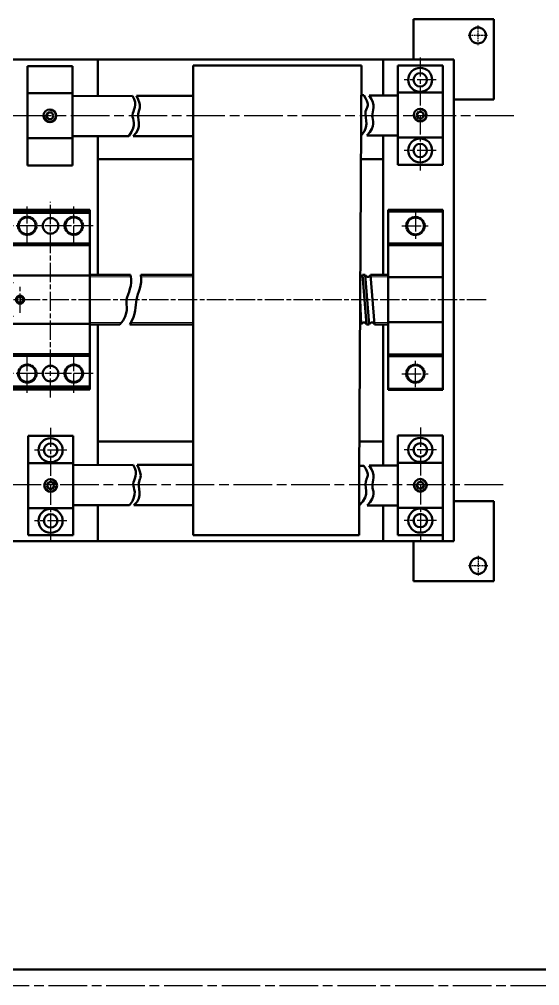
# Model space of a CAD drawing. Header units: millimetres. Extents: x 98 to 4367, y -12 to 2058.
# Drawn here: x 431.4 to 593.6, y 783.7 to 1084.7 of the extents above; entities that cross this region are included whole.
import ezdxf

# ---------------------------------------------------------------- set-up
doc = ezdxf.new("R2010")
doc.units = ezdxf.units.MM
for name, pattern in [('AM_ISO08W050', [18, 12, -1.5, 3, -1.5]), ('AUSGEZOGEN', [0]), ('GESTRICHELT', [0.75, 0.5, -0.25])]:
    doc.linetypes.add(name, pattern=pattern)
doc.layers.get('0').update_dxf_attribs({"lineweight": 50})
for name, color, linetype, lineweight in [('L2STAR', 7, 'AUSGEZOGEN', 20), ('L5STAR', 7, 'AUSGEZOGEN', 50), ('M2STAR', 7, 'AM_ISO08W050', 30), ('U2STAR', 7, 'GESTRICHELT', 30)]:
    doc.layers.add(name, color=color, linetype=linetype, lineweight=lineweight)
doc.layers.add('niewidoczna', color=7, linetype='AM_ISO08W050', lineweight=30, plot=False)

# ---------------------------------------------------------------- blocks, each defined once
blk = doc.blocks.new('R105802500_5')
at = {"layer": 'L2STAR'}
blk.add_arc((0, 0), 3.4, 270, 180, dxfattribs=at)
at = {"layer": 'L5STAR'}
for p, q in [((-31, 14), (31, 14)), ((-31, 14), (-31, -14)), ((-14, 14), (-14, -14)), ((14, 14), (14, -14)), ((31, 14), (31, -14)), ((-2, 1.15), (0, 2.31)), ((-2, 1.15), (-2, -1.15)), ((2, 1.15), (0, 2.31)), ((2, 1.15), (2, -1.15)), ((-2, -1.15), (0, -2.31)), ((2, -1.15), (0, -2.31)), ((-31, -14), (31, -14))]:
    blk.add_line(p, q, dxfattribs=at)
for centre, radius in [((-22, 0), 7.5), ((22, 0), 7.5), ((-22, 0), 4.2), ((0, 0), 4), ((22, 0), 4.2)]:
    blk.add_circle(centre, radius, dxfattribs=at)
at = {"layer": 'M2STAR'}
for p, q in [((-22, 10), (-22, -10)), ((22, 10), (22, -10)), ((-36, 0), (36, 0))]:
    blk.add_line(p, q, dxfattribs=at)
blk = doc.blocks.new('R105802500_5B3GMK25')
at = {"layer": 'L2STAR'}
blk.add_arc((0, 0), 3.4, 270, 180, dxfattribs=at)
at = {"layer": 'L5STAR'}
for p, q in [((-31, 14), (31, 14)), ((-31, 14), (-31, -14)), ((-14, 14), (-14, 2.87)), ((14, 14), (14, -14)), ((31, 14), (31, -14)), ((-2, 1.15), (0, 2.31)), ((-2, 1.15), (-2, -1.15)), ((2, 1.15), (0, 2.31)), ((2, 1.15), (2, -1.15)), ((-14, -2.87), (-14, -14)), ((-2, -1.15), (0, -2.31)), ((2, -1.15), (0, -2.31)), ((-31, -14), (31, -14))]:
    blk.add_line(p, q, dxfattribs=at)
blk.add_circle((0, 0), 4, dxfattribs=at)
blk = doc.blocks.new('R159112030_5')
at = {"layer": 'L5STAR'}
for p, q in [((-19, 31), (-18, 32)), ((-9.43, 31), (-19, 31)), ((-19, 27), (-19, 31)), ((-18, 32), (-9.43, 32)), ((9.57, 32), (18, 32)), ((19, 31), (9.57, 31)), ((18, 32), (19, 31)), ((19, 31), (19, 27)), ((-56, 24.5), (56, 24.5)), ((-56, -24.5), (-56, 24.5)), ((-55, -24.5), (-55, 24.5)), ((-54, -24.5), (-54, 24.5)), ((-35, -24.5), (-35, 24.5)), ((-34, -24.5), (-34, 24.5)), ((-19, 27), (-9.43, 27)), ((-12.93, 26.36), (-19, 27)), ((-15, -24.5), (-15, 24.5)), ((-12.93, 24.5), (-12.93, 27)), ((-12.54, 27.06), (-12.54, 24.53)), ((19, 27), (9.57, 27)), ((12.53, 27.03), (12.53, 24.56)), ((12.93, 27), (12.93, 24.5)), ((19, 27), (12.93, 26.36)), ((12.93, 26.36), (12.93, 24.5)), ((15, -24.5), (15, 24.5)), ((34, -24.5), (34, 24.5)), ((35, -24.5), (35, 24.5)), ((54, -24.5), (54, 24.5)), ((55, -24.5), (55, 24.5)), ((56, -24.5), (56, 24.5)), ((-56, -24.5), (56, -24.5))]:
    blk.add_line(p, q, dxfattribs=at)
for centre, radius in [((-46, 14.5), 5.25), ((0, 19), 2.5), ((0, 19), 2), ((46, 14.5), 5.25), ((-46, 0), 4.85), ((46, 0), 4.85), ((-46, -14.5), 5.25), ((46, -14.5), 5.25)]:
    blk.add_circle(centre, radius, dxfattribs=at)
at = {"layer": 'M2STAR'}
for p, q in [((0, -29.5), (0, 370.11)), ((-10.43, 22.98), (-10.43, 33)), ((10.43, 22.98), (10.43, 33)), ((-46, -26.5), (-46, 26.5)), ((46, -26.5), (46, 26.5)), ((-8.1, 19), (8.1, 19)), ((3, 19), (-3, 19)), ((-58, 14.5), (-34, 14.5)), ((34, 14.5), (58, 14.5)), ((-61, 0), (61, 0)), ((-58, -14.5), (-34, -14.5)), ((34, -14.5), (58, -14.5))]:
    blk.add_line(p, q, dxfattribs=at)
at = {"layer": 'U2STAR'}
for centre in [(-46, 14.5), (46, 14.5), (-46, -14.5), (46, -14.5)]:
    blk.add_circle(centre, 6, dxfattribs=at)
blk = doc.blocks.new('R159162020_5')
at = {"layer": 'L5STAR'}
for p, q in [((56, 17), (-56, 17)), ((-56, 17), (-56, -17)), ((-55.5, 17), (-55.5, -17)), ((-35, 17), (-35, -17)), ((-34, 17), (-34, -17)), ((-14, 17), (-14, -17)), ((14, 17), (14, -17)), ((34, 17), (34, -17)), ((35, 17), (35, -17)), ((55, 17), (55, -17)), ((55.5, 17), (55.5, -17)), ((56, 17), (56, -17)), ((56, -17), (-56, -17))]:
    blk.add_line(p, q, dxfattribs=at)
for centre in [(-46, 0), (46, 0)]:
    blk.add_circle(centre, 5.25, dxfattribs=at)
at = {"layer": 'M2STAR'}
for p, q in [((-46, 8.5), (-46, -8.5)), ((46, 8.5), (46, -8.5)), ((-54.5, 0), (-37.5, 0)), ((54.5, 0), (37.5, 0))]:
    blk.add_line(p, q, dxfattribs=at)
at = {"layer": 'U2STAR'}
for centre in [(-46, 0), (46, 0)]:
    blk.add_circle(centre, 6, dxfattribs=at)
blk = doc.blocks.new('R151131500_1')
for points in [[(27.93, -15.53), (34.19, -8.04), (29.02, -0.16), (36.37, 8.68), (34.46, 15.5)], [(34.06, -15.5), (38.41, -8.73), (36.37, 0.12), (41.95, 8.82), (41, 15.5)]]:
    blk.add_open_spline(points, degree=3)
at = {"layer": 'L2STAR'}
for p, q in [((34.77, 14.2), (9.31, 14.2)), ((73.6, 14.2), (41.14, 14.2)), ((195.02, 14.2), (184.31, 14.2)), ((28.97, -14.2), (9.31, -14.2)), ((73.6, -14.2), (34.84, -14.2)), ((195.02, -14.2), (186.6, -14.2))]:
    blk.add_line(p, q, dxfattribs=at)
at = {"layer": 'L5STAR'}
for p, q in [((34.46, 15.5), (9.31, 15.5)), ((73.6, 15.5), (41, 15.5)), ((181.71, -15.5), (179.21, 15.5)), ((180.83, 15.5), (179.21, 15.5)), ((180.83, 15.5), (183.33, -15.5)), ((186.71, -15.5), (184.21, 15.5)), ((195.02, 15.5), (184.21, 15.5)), ((177.75, 0), (178.33, -15.5)), ((27.93, -15.53), (9.31, -15.5)), ((73.6, -15.5), (34.06, -15.5)), ((178.33, -15.5), (177.65, -15.5)), ((183.33, -15.5), (181.71, -15.5)), ((195.02, -15.5), (186.71, -15.5))]:
    blk.add_line(p, q, dxfattribs=at)
for centre, start, end in [((177.52, 15.95), 280.67573, 345.0994), ((182.52, 15.95), 194.9006, 345.0994), ((180.02, -15.95), 14.9006, 165.0994), ((185.02, -15.95), 14.9006, 165.0994)]:
    blk.add_arc(centre, 1.75, start, end, dxfattribs=at)
at = {"layer": 'M2STAR'}
blk.add_line((256.18, 0), (14.2, 0), dxfattribs=at)

msp = doc.modelspace()

# ---------------------------------------------------------------- linework, layer by layer
for p, q in [((554.294, 1072.155), (554.294, 1084.655)), ((554.294, 1084.655), (579.294, 1084.655)), ((579.294, 1084.655), (579.294, 1059.655)), ((385.294, 1072.155), (544.794, 1072.155)), ((455.892, 1060.783), (455.892, 1072.155)), ((544.794, 1072.155), (562.794, 1072.155)), ((544.794, 1060.963), (544.794, 1072.155)), ((562.794, 1072.155), (566.794, 1072.155)), ((566.794, 1072.155), (566.794, 922.155)), ((485.594, 1070.319), (485.594, 924.068)), ((485.594, 1070.319), (538.094, 1070.319)), ((538.094, 1070.319), (537.305, 942.175)), ((442.386, 1061.613), (439.514, 1061.613)), ((447.95, 1060.755), (466.676, 1060.821)), ((467.932, 1060.825), (485.594, 1060.825)), ((538.036, 1061.008), (538.733, 1061.008)), ((549.345, 1060.987), (540.444, 1060.94)), ((540.444, 1060.94), (540.478, 1060.889)), ((579.294, 1059.655), (566.794, 1059.655)), ((447.95, 1048.255), (457.542, 1048.255)), ((455.892, 1048.255), (455.892, 1005.1)), ((457.542, 1048.255), (465.575, 1048.255)), ((466.903, 1048.255), (485.594, 1048.255)), ((542.294, 1048.487), (539.727, 1048.436)), ((542.294, 1048.487), (549.345, 1048.487)), ((544.794, 1005.1), (544.794, 1048.487)), ((455.892, 1041.155), (485.594, 1041.155)), ((537.914, 1041.155), (544.794, 1041.155)), ((453.392, 1025.35), (441.142, 1025.35)), ((455.892, 989.597), (455.892, 945.852)), ((544.794, 945.755), (544.794, 989.6)), ((455.892, 953.155), (485.594, 953.155)), ((537.372, 953.155), (544.794, 953.155)), ((448.179, 945.825), (466.905, 945.891)), ((468.161, 945.896), (485.594, 945.896)), ((537.327, 945.576), (538.82, 945.576)), ((543.547, 945.736), (540.486, 945.689)), ((543.547, 945.736), (549.386, 945.736)), ((537.305, 942.175), (537.305, 942.175)), ((537.305, 942.175), (537.305, 924.068)), ((448.179, 933.325), (457.771, 933.325)), ((455.892, 933.325), (455.892, 922.155)), ((457.771, 933.325), (465.804, 933.325)), ((467.112, 933.325), (485.594, 933.325)), ((542.336, 933.236), (539.798, 933.236)), ((542.336, 933.236), (549.386, 933.236)), ((544.794, 922.155), (544.794, 933.236)), ((566.794, 934.655), (579.294, 934.655)), ((579.294, 934.655), (579.294, 909.655)), ((485.594, 924.068), (537.305, 924.068)), ((563.386, 924.068), (563.386, 922.068)), ((385.294, 922.155), (544.794, 922.155)), ((566.794, 922.155), (544.794, 922.155)), ((554.294, 909.655), (554.294, 922.155)), ((579.294, 909.655), (554.294, 909.655)), ((102.521, 788.742), (933.521, 788.742))]:
    msp.add_line(p, q)
for centre in [(574.309, 1079.641), (574.378, 914.482)]:
    msp.add_circle(centre, 2.5)
for points in [[(465.575, 1048.255), (468.328, 1052.131), (464.914, 1054.661), (468.549, 1057.961), (466.676, 1060.821)], [(539.727, 1048.436), (542.812, 1051.642), (540.059, 1054.502), (542.702, 1057.802), (540.478, 1060.889)], [(465.804, 933.325), (468.558, 937.201), (465.143, 939.731), (468.778, 943.031), (466.905, 945.891)], [(539.798, 933.236), (542.854, 936.391), (540.1, 939.252), (542.743, 942.552), (540.486, 945.689)]]:
    msp.add_open_spline(points, degree=3)
for points, knots in [([(466.883, 1048.255), (470.228, 1051.288), (466.924, 1054.259), (469.567, 1057.559), (467.932, 1060.825)], [0, 0, 0, 0, 1, 1.290945, 1.290945, 1.290945, 1.290945]), ([(537.959, 1048.48), (541.312, 1052.22), (537.567, 1054.64), (540.541, 1058.27), (538.733, 1061.008)], [0, 0, 0, 0, 1, 1.2190159, 1.2190159, 1.2190159, 1.2190159]), ([(467.112, 933.325), (470.457, 936.359), (467.153, 939.329), (469.796, 942.629), (468.161, 945.896)], [0, 0, 0, 0, 1, 1.290945, 1.290945, 1.290945, 1.290945]), ([(537.305, 933.236), (541.353, 936.97), (537.609, 939.39), (540.582, 943.02), (538.82, 945.576)], [0, 0, 0, 0, 1, 1.2190159, 1.2190159, 1.2190159, 1.2190159])]:
    msp.add_open_spline(points, degree=3, knots=knots)
at = {"layer": 'M2STAR'}
for p, q in [((585.498, 1054.655), (268.648, 1054.655)), ((582.185, 939.655), (268.527, 939.655))]:
    msp.add_line(p, q, dxfattribs=at)
at = {"layer": 'niewidoczna'}
msp.add_line((938.521, 783.742), (97.521, 783.742), dxfattribs=at)
at = {"layer": 'U2STAR'}
for p, q in [((574.309, 1082.699), (574.309, 1076.599)), ((577.361, 1079.641), (571.24, 1079.641)), ((574.378, 917.54), (574.378, 911.44)), ((577.429, 914.482), (571.309, 914.482))]:
    msp.add_line(p, q, dxfattribs=at)

# ---------------------------------------------------------------- block references
at = {"xscale": 0.5, "yscale": 0.5, "zscale": 0.5}
for name, p, rotation in [('R105802500_5', (556.345, 1054.819), 270), ('R105802500_5B3GMK25', (440.95, 1054.613), 270), ('R159112030_5', (441.142, 997.35), 89.99999999999999), ('R159162020_5', (554.863, 997.315), 90), ('R105802500_5', (441.179, 939.481), 270), ('R105802500_5', (556.386, 939.568), 270)]:
    msp.add_blockref(name, p, dxfattribs=dict(at, rotation=rotation))
msp.add_blockref('R151131500_1', (448.792, 997.35), dxfattribs=at)

doc.saveas('drawing.dxf')
